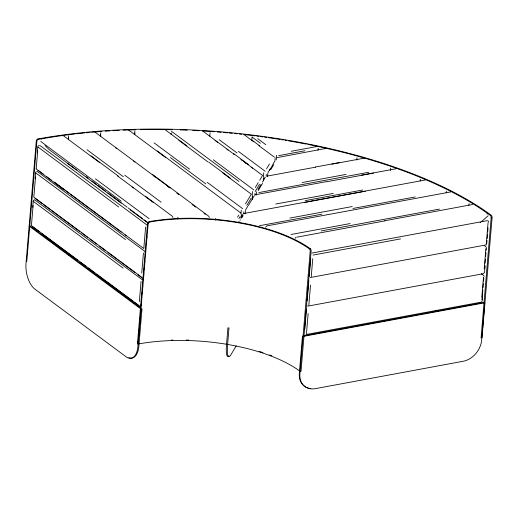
<?xml version="1.0" encoding="UTF-8"?>
<svg xmlns="http://www.w3.org/2000/svg" width="518" height="518" viewBox="0 0 518 518"><rect width="100%" height="100%" fill="white"/><g stroke="black" fill="none" stroke-linecap="round" stroke-linejoin="round"><path stroke-width="0.78" d="M68.428 138.513L68.622 135.897M134.661 133.599L134.855 130.996M100.531 135.308L100.725 132.718M251.8 140.339L252.059 136.875M209.816 136.208L210.081 132.77M37.374 152.208L37.808 146.73M32.744 207.291L33.236 201.172M35.14 178.788L35.632 172.669M482.653 294.716L482.167 300.829L481.604 301.903M485.049 266.207L484.557 272.326L483.378 273.685L308.365 306.028L307.355 305.86M33.113 205.516L31.423 225.634L139.018 305.568M35.509 177.007L33.819 197.131L141.408 277.065M36.215 168.628L37.723 150.647M68.557 139.588L68.7 137.911M100.66 136.383L100.803 134.706M134.79 134.674L134.933 132.996M139.355 301.547L141.045 281.423M141.744 273.044L143.434 252.92M145.616 226.988L143.803 248.562L54.144 181.947M147.539 223.549L137.458 343.602L138.041 344.036A118.156 48.621 4.8 0 1 300.103 371.328L301.042 371.153L311.124 251.1A1.845 0.965 79.9 0 0 310.288 248.698A119.263 49.08 4.8 0 0 149.255 221.587A1.845 1.425 -53.4 0 0 147.539 223.549L147.928 223.834M141.038 305.911L141.174 304.299M142.055 293.842L142.191 292.23M142.599 287.399L142.728 285.794M143.635 274.993L143.771 273.381M144.114 269.36L144.244 267.748M144.651 262.917L144.787 261.312M146.193 244.587L146.354 242.651M146.736 238.112L146.879 236.396M138.041 344.036L148.122 223.983A1.845 1.425 -53.5 0 1 149.838 222.008A118.156 48.621 4.8 0 1 309.35 248.886A1.845 0.965 79.9 0 1 310.191 251.282L299.896 373.763A19.839 15.061 -53.4 0 0 315.229 388.668L463.312 361.24A19.839 15.061 -53.4 0 0 481.662 340.099L484.796 302.79L303.03 336.454L302.454 336.02L299.32 373.336A19.839 15.061 -53.4 0 0 308.553 388.118M29.137 226.075L141.051 309.104L137.917 346.419A19.839 10.004 79.5 0 1 126.036 356.747L34.861 289.096A19.839 10.004 79.5 0 1 26.004 263.384L36.286 140.896A1.845 1.412 -53.4 0 1 38.002 138.928M171.134 134.615L171.27 132.938M177.758 218.939L177.901 217.262M215.65 220.033L215.792 218.356M238.902 222.708L239.038 221.031M240.941 214.031L241.265 210.217M241.09 218.266L241.414 214.452M243.667 213.578L243.81 211.907M245.098 213.824L245.383 210.47M252.182 195.318L252.499 191.505M252.188 198.621L252.331 196.944M252.331 199.553L252.648 195.739M254.856 195.48L255.044 193.195M256.339 195.111L256.617 191.757M263.416 176.606L263.733 172.792M263.435 179.752L263.565 178.231M263.565 180.84L263.882 177.026M266.142 176.152L266.284 174.482M267.573 176.398L267.858 173.044M274.864 161.363L275.123 158.314M276.224 159.868L276.606 155.296M318.046 150.207L318.207 148.323M304.772 329.293L306.462 309.175M307.161 300.79L308.851 280.672M309.22 276.308L310.729 258.327M306.455 333.657L308.145 313.539M308.851 305.154L310.541 285.036M311.247 276.651L312.755 258.67M356.792 160.056L356.98 157.796M390.527 170.48L390.714 168.195M420.176 181.041L420.318 179.364M446.173 192.871L446.315 191.194M468.887 205.309L469.03 203.632M481.805 297.293L483.495 277.175M484.194 268.79L485.884 248.666M486.253 244.308L488.066 222.734M482.018 299.708L482.355 295.681M482.491 294.075L482.828 290.048M483.029 287.632L483.365 283.611M483.572 281.196L483.838 277.978M484.615 268.79L484.88 265.572M485.088 263.157L485.424 259.129M485.625 256.714L485.962 252.693M486.169 250.278L486.37 247.863M486.732 243.505L486.998 240.378M487.16 238.468L487.522 234.123M487.703 231.999L488.047 227.868M344.58 152.7A331.209 136.299 4.8 0 1 490.319 215.443A1.845 0.939 79.6 0 1 491.155 217.832L481.067 337.885L482.012 337.71L492.094 217.657A1.845 0.939 79.7 0 0 491.265 215.261A332.316 136.752 4.8 0 0 38.002 138.928M265.546 227.285L266.731 225.919L450.666 191.932M295.254 238.28L295.92 237.263M488.124 215.779L481.423 221.691M245.629 209.829L247.708 206.352M268.104 172.403L270.182 168.926M237.555 217.094L238.824 214.983M245.532 203.814L251.327 194.159L222.339 172.624M255.316 187.516L258.217 182.686M259.667 180.277L262.568 175.447L242.592 160.606M266.55 168.803L269.451 163.973M238.876 218.674L240.145 216.563M246.846 205.4L251.198 198.154M255.186 191.518L259.537 184.272M272.358 165.307L274.534 161.681M240.941 217.864L242.21 215.747M248.284 205.64L254.079 195.979M258.068 189.342L260.968 184.512M262.419 182.096L265.32 177.266M269.302 170.629L272.203 165.799M241.854 217.819L243.123 215.708M258.165 190.656L262.516 183.411M270.849 169.528L273.75 164.698M236.208 345.914L230.665 355.147A19.846 3.587 -80.4 0 1 227.59 344.774L228.995 328.004L227.92 327.823L226.515 344.593A19.846 3.587 -80.4 0 0 228.95 355.872M242.048 215.786L243.091 214.057M35.768 172.138L36.292 171.536M33.372 200.641L34.421 199.812M37.963 146.16L39.355 145.357M486.415 244.852L310.237 277.531M277.117 157.608L326.411 148.349M480.147 222.526L480.633 222.326M240.255 220.033L240.585 219.93M291.168 151.282L317.547 146.406M278.632 155.64L305.018 150.764M315.3 167.042L339.666 162.542M266.861 176.165L315.604 167.159M331.85 164.161L364.342 158.152M302.13 182.53L346.095 174.404M258.825 192.573L368.732 172.261M326.049 181.695L255.225 194.774M361.415 175.162L396.678 168.635M326.353 181.812L373.504 173.096M275.718 204.047L333.294 193.408M305.16 200.641L362.742 190.002M425.427 179.96L243.991 213.487M304.869 202.415L365.352 191.239M289.983 218.046L352.253 206.54M259.505 225.719L321.775 214.206M352.913 208.456L415.183 196.95M290.967 234.505L350.103 223.575M321.192 230.95L439.458 209.097M384.628 220.778L472.662 204.5M296.795 237.179L384.932 220.895M309.66 248.828L310.288 248.711M491.148 217.832L491.776 217.715M313.053 255.076L400.563 238.902M141.051 309.104L141.99 308.929L138.856 346.244A19.839 10.004 79.5 0 1 128.885 357.673M305.976 334.537L480.982 302.195M304.04 335.729L484.22 302.363M311.998 253.049L486.985 220.713L488.26 221.044L488.765 222.138M486.862 213.928L487.47 213.986M41.401 138.863L41.796 138.973M130.296 209.939L148.116 223.174M30.076 225.9L140.695 307.97M484.634 245.908L486.285 247.209M481.28 273.698L483.689 275.485L484.168 276.392M257.699 138.662L265.812 144.684M252.279 137.218L260.386 143.246M252.195 140.274L259.68 145.836M243.855 134.479L253.833 141.9M258.825 145.61L273.802 156.734M238.384 151.366L265.099 171.218M219.205 139.705L237.017 152.939M233.456 153.412L248.439 164.543M202.635 130.924L232.601 153.186M215.015 140.378L217.631 142.327M226.878 149.19L228.127 150.116M233.1 153.814L234.389 154.772M240.831 159.557L242.12 160.515M244.982 162.639L246.231 163.571M251.224 167.282L252.473 168.208M213.325 159.809L253.865 189.931M171.413 131.261L238.986 181.462M165.223 129.778L186.959 145.927M208.702 162.082L230.445 178.237M178.859 140.32L207.847 161.856M154.137 142.897L189.536 169.198M207.232 182.349L242.631 208.644M170.467 157.621L205.866 183.922M157.291 150.945L240.948 213.099M128.548 129.999L165.728 157.621M152.286 174.288L208.819 216.291L209.33 217.489M94.891 132.051L170.273 188.06M115.508 147.63L116.815 148.601M133.599 161.072L134.887 162.03M153.827 176.101L155.083 177.033M167.806 186.486L169.095 187.445M176.839 193.195L178.775 194.638M192.146 204.571L193.402 205.504M194.263 206.145L195.558 207.103M204.086 213.442L205.342 214.374M124.734 175.175L161.092 202.182M87.018 149.741L123.368 176.748M91.168 155.944L118.259 176.068M145.351 196.199L172.442 216.323L172.947 217.521M63.222 135.587L99.346 162.419M117.405 175.842L153.529 202.674M132.09 187.011L133.385 187.969M95.454 178.833L149.106 218.7M149.449 221.736L149.838 222.021M40.721 141.427L121.199 201.217M86.156 176.735L88.092 178.179M91.919 181.022L96.497 184.421M97.682 185.302L105.542 191.136M107.932 192.91L127.137 207.187M128.153 207.938L134.822 212.892M135.91 213.701L142.508 218.602M144.308 219.943L148.187 222.824M67.372 163.189L121.16 203.153M76.509 169.975L49.443 149.864L45.06 145.629M40.249 145.707L147.837 225.641M38.021 147.047L118.719 206.999M37.995 170.215L43.162 174.048M46.322 176.398L51.547 180.277M54.772 182.673L68.959 193.22M70.655 194.477L89.867 208.754M90.89 209.512L97.552 214.465M98.634 215.261L105.879 220.649M107.019 221.49L113.565 226.36M114.756 227.247L121.251 232.064M125.078 234.913L126.373 235.871M63.397 189.491L36.079 168.9M37.212 171.413L144.807 251.347M35.846 172.986L125.505 239.601M34.959 198.239L42.003 203.477M43.285 204.429L50.518 209.796M51.612 210.612L79.791 231.546M81.624 232.912L87.477 237.257M90.035 239.161L96.536 243.984M99.644 246.296L105.607 250.725M107.971 252.48L118.855 260.573M119.865 261.325L134.868 272.468M138.015 274.805L142.554 278.172M34.823 199.916L142.411 279.849M33.45 201.489L123.109 268.104M32.569 226.742L39.051 231.559M42.172 233.883L62.024 248.634M62.38 248.893L77.396 260.049M80.53 262.38L85.723 266.239M88.287 268.143L94.788 272.973M96.607 274.326L103.859 279.714M104.934 280.51L122.229 293.356M122.87 293.835L132.472 300.971M134.971 302.829L140.158 306.682M26.204 260.949L26.787 261.376L36.869 141.323A1.845 1.412 -53.5 0 1 38.578 139.355A331.209 136.299 4.8 0 1 75.013 133.981M274.657 156.96L275.013 157.453M310.826 388.474A19.839 15.061 -53.4 0 1 309.291 388.28M76.612 133.799A331.209 136.299 4.8 0 1 84.583 132.951M86.15 132.796A331.209 136.299 4.8 0 1 90.08 132.42M91.66 132.278A331.209 136.299 4.8 0 1 101.988 131.442M105.193 131.216A331.209 136.299 4.8 0 1 109.855 130.905M112.976 130.724A331.209 136.299 4.8 0 1 119.25 130.387M123.187 130.206A331.209 136.299 4.8 0 1 135.865 129.772M140.656 129.668A331.209 136.299 4.8 0 1 172.267 129.72M180.134 129.934A331.209 136.299 4.8 0 1 187.231 130.193M192.761 130.439A331.209 136.299 4.8 0 1 199.087 130.769M202.247 130.95A331.209 136.299 4.8 0 1 214.115 131.753M217.282 131.993A331.209 136.299 4.8 0 1 221.238 132.317M223.608 132.517A331.209 136.299 4.8 0 1 227.557 132.873M229.137 133.016A331.209 136.299 4.8 0 1 232.291 133.32M234.66 133.553A331.209 136.299 4.8 0 1 237.03 133.799M239.394 134.045A331.209 136.299 4.8 0 1 241.757 134.298M244.12 134.563A331.209 136.299 4.8 0 1 255.115 135.878M256.682 136.079A331.209 136.299 4.8 0 1 259.026 136.389M260.593 136.597A331.209 136.299 4.8 0 1 262.937 136.914M264.497 137.128A331.209 136.299 4.8 0 1 266.841 137.458M268.402 137.678A331.209 136.299 4.8 0 1 274.618 138.597M275.414 138.72A331.209 136.299 4.8 0 1 280.219 139.471M281.811 139.731A331.209 136.299 4.8 0 1 283.411 139.989M285.004 140.255A331.209 136.299 4.8 0 1 286.596 140.52M288.183 140.792A331.209 136.299 4.8 0 1 306.313 144.114M307.88 144.418A331.209 136.299 4.8 0 1 343.803 152.506M69.023 255.238A331.209 136.299 4.8 0 1 70.649 255.063M435.528 310.593A331.209 136.299 4.8 0 1 437.678 311.661M171.335 340.099A119.263 49.08 4.8 0 1 172.928 340.054M186.402 340.035A119.263 49.08 4.8 0 1 188.656 340.093M259.194 351.385A119.263 49.08 4.8 0 1 263.021 352.609M269.677 354.94A119.263 49.08 4.8 0 1 271.833 355.749"/></g></svg>
